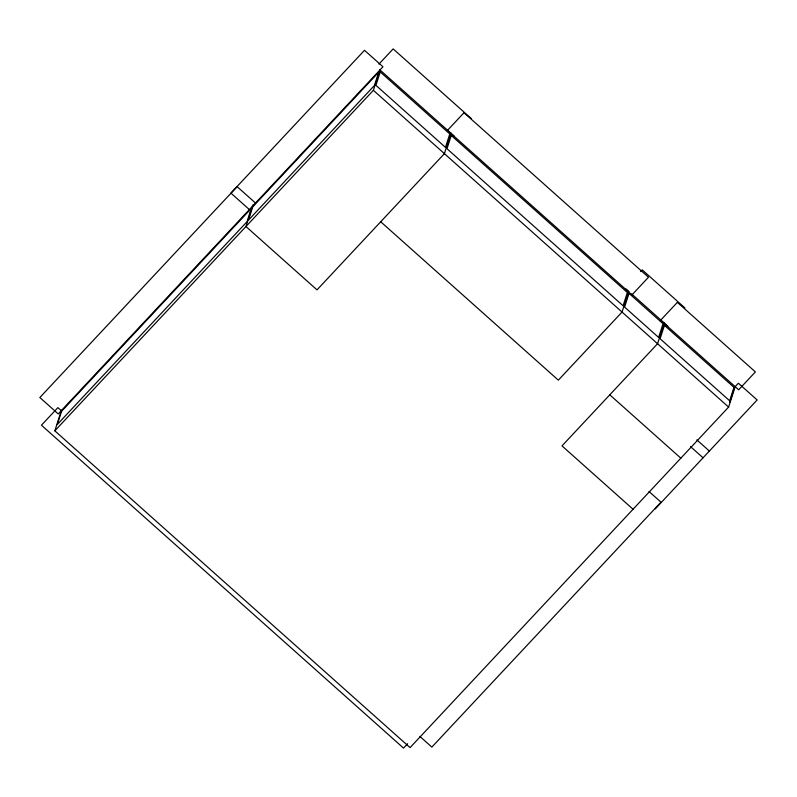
<?xml version="1.0" encoding="UTF-8"?>
<svg xmlns="http://www.w3.org/2000/svg" width="797" height="797" viewBox="0 0 797 797"><rect width="100%" height="100%" fill="white"/><g stroke="black" fill="none" stroke-linecap="round" stroke-linejoin="round"><path stroke-width="1.2" d="M735.223 386.515L728.617 407.088L410.076 747.616L54.834 430.828L61.439 410.246M252.928 204.789L245.954 226.517L317.007 289.879L444.417 153.662L451.032 133.089M54.834 430.828L373.375 90.31L379.98 69.728M628.654 291.473L622.039 312.055L558.338 380.159L380.717 221.765M664.17 323.154L657.565 343.736L562.005 445.892L633.057 509.253M729.753 402.186L734.097 388.657M378.944 64.109L393.16 48.906L471.186 118.484M640.589 271.598L642.213 269.854L684.902 307.921M734.127 387.731L738.361 383.208L757.15 399.964L655.273 508.875M407.626 743.691L403.521 748.094L41.444 425.209L57.882 407.636L61.598 410.943M626.043 288.962L628.833 291.443M631.613 293.924L667.806 326.202M380.149 70.106L454.459 136.377M373.375 90.31L728.617 407.088M696.837 439.874L709.37 451.042M690.531 446.619L703.054 457.797M609.785 394.814L680.837 458.165M649.037 491.52L660.982 502.17L431.864 747.098L419.919 736.448M255.518 203.036L237.117 186.637L39.85 397.524L58.241 413.922L382.958 66.769L364.498 50.301L230.911 193.113L249.371 209.571M61.568 411.242L57.314 424.482L247.09 221.616L251.344 208.366L61.568 411.242M252.709 206.881L248.435 220.171L374.5 85.399L378.774 72.119L252.709 206.881M380.239 71.919L375.935 85.349L445.473 147.365L449.787 133.936L380.239 71.919M451.241 135.45L446.978 148.71L623.095 305.759L627.359 292.499L451.241 135.45M629.012 293.376L624.599 307.104L658.621 337.44L663.034 323.712L629.012 293.376M664.439 325.345L660.125 338.775L729.673 400.791L733.987 387.362L664.439 325.345M463.993 112.736L447.476 130.389L631.971 294.91L648.479 277.246L463.993 112.736M677.36 302.342L660.633 320.225L738.66 389.803L755.387 371.92L677.36 302.342"/></g></svg>
